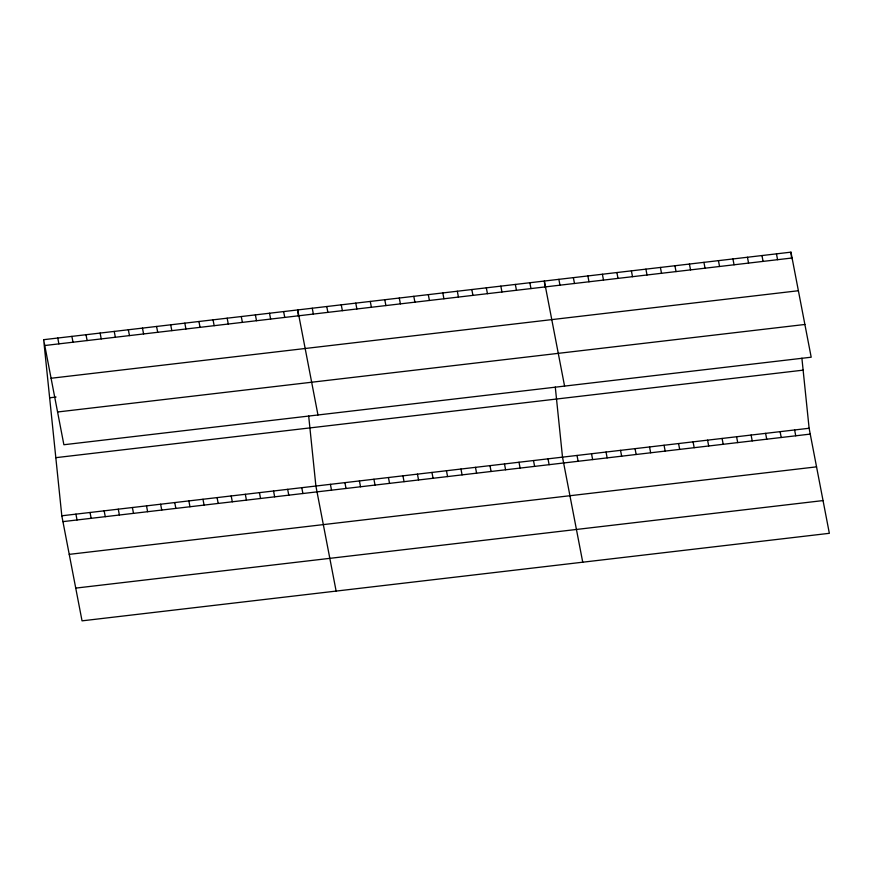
<?xml version="1.0" encoding="UTF-8"?>
<svg xmlns="http://www.w3.org/2000/svg" width="873" height="873" viewBox="0 0 873 873"><rect width="100%" height="100%" fill="white"/><g stroke="black" fill="none" stroke-linecap="round" stroke-linejoin="round"><path stroke-width="1.31" d="M43.65 339.684L790.96 252.155L811.192 357.21L63.882 444.739L43.65 339.684L61.808 515.79L82.04 620.845L829.35 533.316L809.118 428.261L801.894 358.17M44.774 345.522L792.084 257.993M51.081 378.26L798.391 290.731M49.641 397.793L56.058 397.04M57.574 411.991L804.884 324.472M55.817 457.67L803.127 370.152M61.808 515.79L809.118 428.261M62.932 521.628L810.242 434.099M69.24 554.366L816.55 466.848M75.733 588.107L823.043 500.578M776.457 253.857L777.581 259.696M761.954 255.549L763.078 261.398M794.616 429.963L795.74 435.802M747.441 257.251L748.565 263.089M780.102 431.666L781.226 437.504M732.938 258.954L734.062 264.792M765.599 433.357L766.723 439.206M718.435 260.645L719.559 266.494M751.096 435.06L752.22 440.898M703.922 262.347L705.046 268.186M736.583 436.762L737.707 442.6M689.419 264.05L690.543 269.888M722.08 438.453L723.204 444.302M674.905 265.752L676.04 271.59M707.577 440.156L708.701 445.994M660.403 267.444L661.527 273.282M693.064 441.858L694.188 447.696M645.9 269.146L647.024 274.984M678.561 443.56L679.685 449.399M631.386 270.848L632.51 276.686M664.047 445.252L665.182 451.09M616.884 272.54L618.008 278.389M649.545 446.954L650.669 452.792M602.381 274.242L603.505 280.08M635.042 448.657L636.166 454.495M587.867 275.944L588.991 281.783M620.528 450.348L621.652 456.186M573.365 277.636L574.489 283.485M606.026 452.05L607.15 457.889M558.862 279.338L559.986 285.176M591.523 453.753L592.647 459.591M564.58 386.095L544.348 281.041L545.014 287.501M577.009 455.444L578.133 461.293M529.846 282.732L530.97 288.581M582.738 562.201L562.507 457.146L555.283 387.055M515.332 284.434L516.467 290.273M548.004 458.849L549.128 464.687M500.829 286.137L501.953 291.975M533.49 460.54L534.614 466.389M486.326 287.839L487.45 293.677M518.988 462.243L520.112 468.081M471.813 289.53L472.937 295.369M504.474 463.945L505.609 469.783M457.31 291.233L458.434 297.071M489.971 465.647L491.095 471.485M442.807 292.935L443.931 298.773M475.469 467.339L476.593 473.177M428.294 294.627L429.418 300.476M460.955 469.041L462.079 474.879M413.791 296.329L414.915 302.167M446.452 470.743L447.576 476.582M399.288 298.031L400.412 303.869M431.949 472.435L433.073 478.284M384.775 299.723L385.899 305.572M417.436 474.137L418.56 479.975M370.272 301.425L371.396 307.263M402.933 475.84L404.057 481.678M355.758 303.127L356.893 308.966M388.43 477.531L389.554 483.38M341.256 304.83L342.38 310.668M373.917 479.233L375.041 485.072M326.753 306.521L327.877 312.359M359.414 480.936L360.538 486.774M312.239 308.224L313.363 314.062M344.9 482.638L346.035 488.476M317.968 414.981L297.737 309.926L298.402 316.375M330.398 484.329L331.522 490.168M283.616 311.574L284.751 317.412M336.127 591.086L315.895 486.032L308.671 415.941M269.506 313.232L270.63 319.071M301.774 487.68L302.898 493.529M255.385 314.88L256.509 320.718M287.664 489.338L288.788 495.177M241.275 316.539L242.399 322.377M273.544 490.986L274.668 496.835M227.155 318.187L228.279 324.025M259.434 492.645L260.558 498.483M213.045 319.845L214.169 325.684M245.313 494.293L246.437 500.142M198.924 321.493L200.048 327.331M231.192 495.951L232.316 501.789M184.814 323.152L185.938 328.99M217.082 497.599L218.206 503.448M170.693 324.8L171.817 330.638M202.962 499.258L204.086 505.096M156.573 326.458L157.707 332.297M188.852 500.906L189.976 506.755M142.463 328.106L143.587 333.944M174.731 502.564L175.855 508.402M128.342 329.765L129.466 335.603M160.621 504.212L161.745 510.061M114.232 331.413L115.356 337.251M146.5 505.871L147.624 511.709M100.111 333.071L101.235 338.91M132.39 507.519L133.514 513.368M86.001 334.719L87.125 340.557M118.27 509.177L119.394 515.015M71.881 336.378L73.005 342.216M104.149 510.825L105.273 516.674M57.771 338.026L58.895 343.864M90.039 512.484L91.163 518.322M75.918 514.132L77.042 519.981M790.96 252.155L791.625 258.615"/></g></svg>
